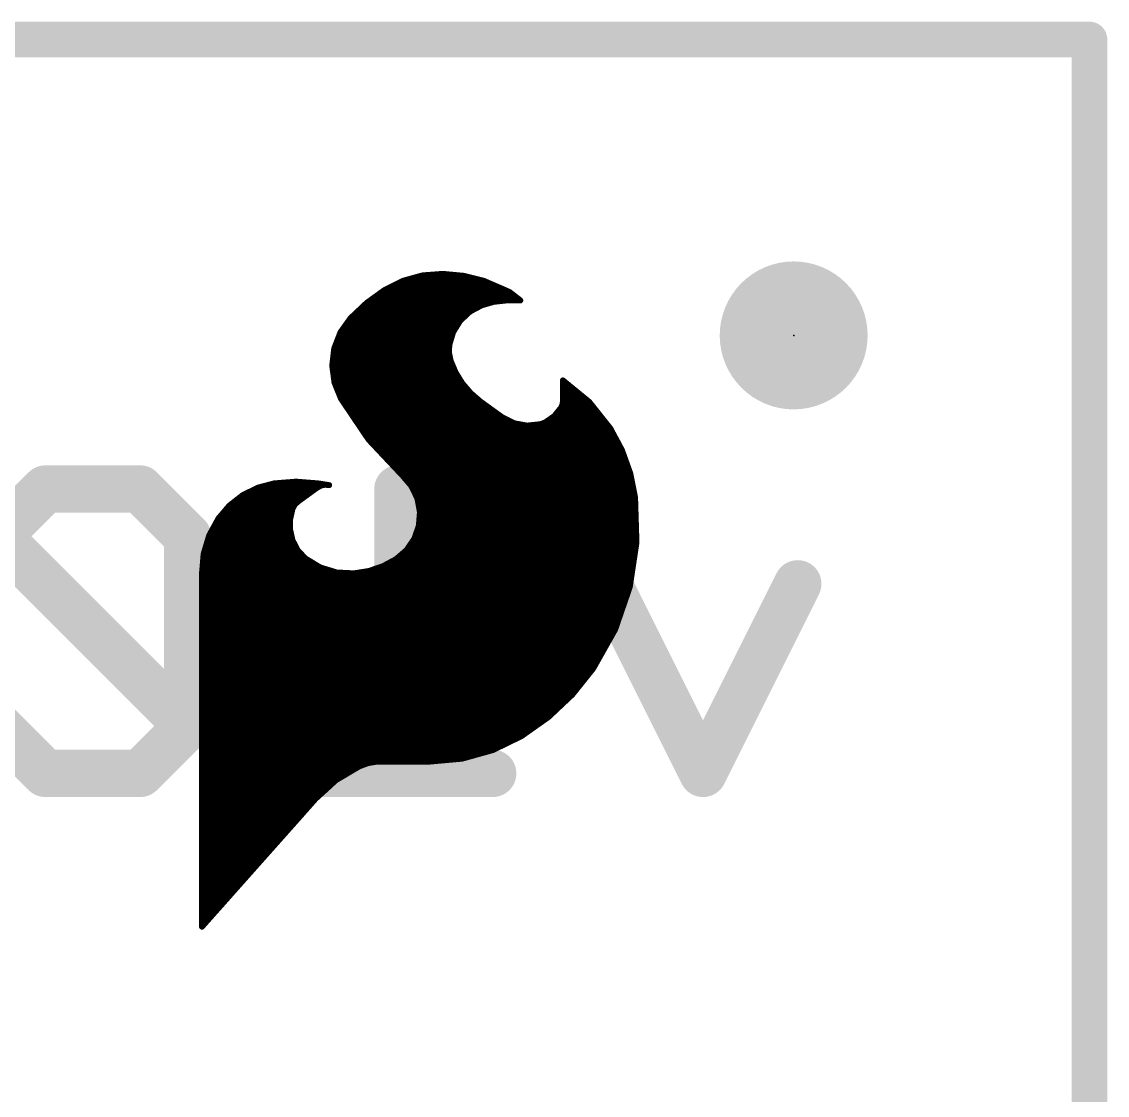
# Model space of a CAD drawing. Extents: x -77 to 25, y 0 to 24.
# Drawn here: x 20.816 to 25.476, y 13.249 to 17.856 of the extents above; entities that cross this region are included whole.
import ezdxf

# ---------------------------------------------------------------- set-up
doc = ezdxf.new("R2010")
doc.units = 0
for name, color, linetype in [('1', 12, 'CONTINUOUS'), ('16', 132, 'CONTINUOUS'), ('20', 53, 'CONTINUOUS'), ('21', 53, 'CONTINUOUS'), ('23', 53, 'CONTINUOUS')]:
    doc.layers.add(name, color=color, linetype=linetype)

# ---------------------------------------------------------------- blocks, each defined once
blk = doc.blocks.new('PIE')
at = {"const_width": 0.5}
blk.add_lwpolyline([(0, -0.25, 1), (0, 0.25, 1), (0, -0.25)], format="xyb", dxfattribs=at)

msp = doc.modelspace()

# ---------------------------------------------------------------- linework, layer by layer
at = {"layer": '16', "const_width": 0.2032}
for points in [[(20.918, 15.8506), (20.7146, 15.6473)], [(21.3248, 15.8506), (20.918, 15.8506)], [(21.5281, 15.6473), (21.3248, 15.8506)], [(22.8379, 15.4439), (22.4311, 15.8506)], [(22.4311, 15.8506), (22.4311, 14.6304)], [(21.5281, 14.8338), (20.7146, 15.6473)], [(21.5281, 14.8338), (21.5281, 15.6473)], [(23.7408, 14.6304), (23.3341, 15.4439)], [(24.1476, 15.4439), (23.7408, 14.6304)], [(20.7146, 14.8338), (20.918, 14.6304)], [(21.3248, 14.6304), (21.5281, 14.8338)], [(20.918, 14.6304), (21.3248, 14.6304)], [(22.8379, 14.6304), (22.0244, 14.6304)]]:
    msp.add_lwpolyline(points, dxfattribs=at)
at = {"layer": '16', "const_width": 0.1016}
for points in [[(20.918, 15.9014, 1), (20.918, 15.7998)], [(20.9539, 15.8147, 1), (20.8821, 15.8866)], [(21.3607, 15.8866, 1), (21.2888, 15.8147)], [(21.3248, 15.7998, 1), (21.3248, 15.9014)], [(22.467, 15.8866, 1), (22.3952, 15.8147)], [(22.4819, 15.8506, 1), (22.3803, 15.8506)], [(21.5789, 15.6473, 1), (21.4773, 15.6473)], [(21.4922, 15.6113, 1), (21.5641, 15.6832)], [(22.8019, 15.408, 1), (22.8738, 15.4798)], [(23.3795, 15.4666, 1), (23.2887, 15.4212)], [(24.193, 15.4212, 1), (24.1021, 15.4666)], [(21.5641, 14.7979, 1), (21.4922, 14.8697)], [(21.4922, 14.7979, 1), (21.5641, 14.8697)], [(21.4773, 14.8338, 1), (21.5789, 14.8338)], [(20.918, 14.6812, 1), (20.918, 14.5796)], [(21.3248, 14.5796, 1), (21.3248, 14.6812)], [(22.0244, 14.6812, 1), (22.0244, 14.5796)], [(22.8379, 14.5796, 1), (22.8379, 14.6812)], [(20.8821, 14.5945, 1), (20.9539, 14.6663)], [(21.2888, 14.6663, 1), (21.3607, 14.5945)], [(22.3803, 14.6304, 1), (22.4819, 14.6304)], [(23.6954, 14.6531, 1), (23.7863, 14.6077)], [(23.6954, 14.6077, 1), (23.7863, 14.6531)]]:
    msp.add_lwpolyline(points, format="xyb", dxfattribs=at)
at = {"layer": '20', "const_width": 0.1524}
for points in [[(25.4, 17.78), (0, 17.78)], [(25.4, 0), (25.4, 17.78)]]:
    msp.add_lwpolyline(points, dxfattribs=at)
at = {"layer": '20', "const_width": 0.0762}
for points in [[(25.4381, 17.78, 1), (25.3619, 17.78)], [(25.4, 17.7419, 1), (25.4, 17.8181)]]:
    msp.add_lwpolyline(points, format="xyb", dxfattribs=at)
at = {"layer": '21', "const_width": 0.0254}
for points in [[(22.5369, 16.7676), (22.4529, 16.7444)], [(22.524, 16.764), (22.7204, 16.764)], [(22.6238, 16.7742), (22.5369, 16.7676)], [(22.7139, 16.7657), (22.6238, 16.7742)], [(22.8016, 16.7437), (22.7139, 16.7657)], [(22.4529, 16.7444), (22.3749, 16.7056)], [(22.4412, 16.7386), (22.8131, 16.7386)], [(22.8245, 16.7335), (22.8016, 16.7437)], [(22.8601, 16.7183), (22.8245, 16.7335)], [(22.9105, 16.6962), (22.8601, 16.7183)], [(22.3749, 16.7056), (22.2972, 16.6496)], [(22.3502, 16.6878), (22.9214, 16.6878)], [(22.3902, 16.7132), (22.8717, 16.7132)], [(22.954, 16.6624), (22.9105, 16.6962)], [(22.2972, 16.6496), (22.2276, 16.5837)], [(22.2839, 16.637), (22.7868, 16.637)], [(22.315, 16.6624), (22.954, 16.6624)], [(22.7407, 16.6125), (22.7915, 16.6395)], [(22.7915, 16.6395), (22.8427, 16.654)], [(22.8427, 16.654), (22.8956, 16.6599)], [(22.8956, 16.6599), (22.9566, 16.6599)], [(22.9565, 16.6599), (22.954, 16.6624)], [(22.9566, 16.6599), (22.9565, 16.6599)], [(22.2276, 16.5837), (22.1845, 16.5233)], [(22.2302, 16.5862), (22.7126, 16.5862)], [(22.2571, 16.6116), (22.7397, 16.6116)], [(22.6987, 16.5733), (22.7407, 16.6125)], [(22.1931, 16.5354), (22.6752, 16.5354)], [(22.2112, 16.5608), (22.691, 16.5608)], [(22.6684, 16.5244), (22.6987, 16.5733)], [(22.1845, 16.5233), (22.1577, 16.4541)], [(22.1695, 16.4846), (22.6564, 16.4846)], [(22.1793, 16.51), (22.664, 16.51)], [(22.6518, 16.4694), (22.6684, 16.5244)], [(22.1577, 16.4541), (22.1491, 16.3804)], [(22.1597, 16.4592), (22.6514, 16.4592)], [(22.6504, 16.436), (22.6518, 16.4694)], [(22.1524, 16.4084), (22.6559, 16.4084)], [(22.1553, 16.4338), (22.6508, 16.4338)], [(22.6569, 16.4033), (22.6504, 16.436)], [(22.6784, 16.3518), (22.6569, 16.4033)], [(22.1491, 16.3804), (22.159, 16.3069)], [(22.1494, 16.383), (22.6654, 16.383)], [(22.1522, 16.3576), (22.676, 16.3576)], [(22.7077, 16.3043), (22.6784, 16.3518)], [(22.1556, 16.3322), (22.6905, 16.3322)], [(22.159, 16.3069), (22.187, 16.2382)], [(22.1591, 16.3068), (22.7062, 16.3068)], [(22.744, 16.2619), (22.7077, 16.3043)], [(23.2521, 16.2249), (23.1395, 16.317)], [(23.1395, 16.317), (23.1395, 16.2281)], [(23.1395, 16.3068), (23.152, 16.3068)], [(22.1694, 16.2814), (22.7273, 16.2814)], [(22.1798, 16.256), (22.7509, 16.256)], [(22.7864, 16.2255), (22.744, 16.2619)], [(23.1395, 16.2814), (23.183, 16.2814)], [(23.1395, 16.256), (23.2141, 16.256)], [(22.187, 16.2382), (22.3056, 16.0624)], [(22.1921, 16.2306), (22.7805, 16.2306)], [(22.2093, 16.2052), (22.8145, 16.2052)], [(22.8778, 16.1595), (22.7864, 16.2255)], [(23.1375, 16.2136), (23.1318, 16.2001)], [(23.134, 16.2052), (23.2678, 16.2052)], [(23.1395, 16.2281), (23.1375, 16.2136)], [(23.1395, 16.2306), (23.2451, 16.2306)], [(23.3427, 16.1112), (23.2521, 16.2249)], [(22.2264, 16.1798), (22.8497, 16.1798)], [(22.9291, 16.1333), (22.8778, 16.1595)], [(23.1022, 16.1634), (23.0633, 16.1366)], [(23.1318, 16.2001), (23.1022, 16.1634)], [(23.1154, 16.1798), (23.288, 16.1798)], [(22.2435, 16.1544), (22.8878, 16.1544)], [(22.2607, 16.129), (22.9524, 16.129)], [(22.9857, 16.1229), (22.9291, 16.1333)], [(23.0429, 16.129), (22.9857, 16.1229)], [(23.0633, 16.1366), (23.0429, 16.129)], [(23.0429, 16.129), (23.3285, 16.129)], [(23.0891, 16.1544), (23.3083, 16.1544)], [(23.3928, 16.0178), (23.3427, 16.1112)], [(22.2778, 16.1036), (23.3468, 16.1036)], [(22.2949, 16.0782), (23.3604, 16.0782)], [(22.3056, 16.0624), (22.4511, 15.908)], [(22.3146, 16.0528), (23.3741, 16.0528)], [(22.3386, 16.0274), (23.3877, 16.0274)], [(23.4286, 15.918), (23.3928, 16.0178)], [(22.3625, 16.002), (23.3985, 16.002)], [(22.3864, 15.9766), (23.4076, 15.9766)], [(22.4104, 15.9512), (23.4167, 15.9512)], [(22.4343, 15.9258), (23.4258, 15.9258)], [(21.9939, 15.8824), (21.8999, 15.875)], [(22.0879, 15.875), (21.9939, 15.8824)], [(22.4511, 15.908), (22.4894, 15.8631)], [(22.4576, 15.9004), (23.4321, 15.9004)], [(23.4493, 15.814), (23.4286, 15.918)], [(21.83, 15.8566), (21.7652, 15.8245)], [(21.8159, 15.8496), (22.0749, 15.8496)], [(21.8999, 15.875), (21.83, 15.8566)], [(21.8999, 15.875), (22.0879, 15.875)], [(22.0015, 15.7963), (22.0854, 15.8572)], [(22.0854, 15.8572), (22.1011, 15.8656)], [(22.1362, 15.8674), (22.0879, 15.875)], [(22.1011, 15.8656), (22.1185, 15.8691)], [(22.1185, 15.8691), (22.1362, 15.8674)], [(22.4792, 15.875), (23.4372, 15.875)], [(22.4894, 15.8631), (22.5149, 15.8098)], [(22.4959, 15.8496), (23.4422, 15.8496)], [(21.7652, 15.8245), (21.7082, 15.7801)], [(21.7322, 15.7988), (22.0049, 15.7988)], [(21.7648, 15.8242), (22.0399, 15.8242)], [(21.9877, 15.7829), (22.0015, 15.7963)], [(22.508, 15.8242), (23.4473, 15.8242)], [(22.5149, 15.8098), (22.5256, 15.7517)], [(22.5169, 15.7988), (23.4498, 15.7988)], [(23.4553, 15.6212), (23.4493, 15.814)], [(21.7082, 15.7801), (21.6612, 15.7251)], [(21.6808, 15.748), (21.9747, 15.748)], [(21.7025, 15.7734), (21.9827, 15.7734)], [(21.9688, 15.7213), (21.9787, 15.7658)], [(21.9787, 15.7658), (21.9877, 15.7829)], [(22.5256, 15.7517), (22.521, 15.6928)], [(22.5216, 15.7734), (23.4506, 15.7734)], [(22.5253, 15.748), (23.4514, 15.748)], [(21.6612, 15.7251), (21.6211, 15.6519)], [(21.6459, 15.6972), (21.9688, 15.6972)], [(21.6598, 15.7226), (21.9691, 15.7226)], [(21.9688, 15.6757), (21.9688, 15.7213)], [(22.521, 15.6928), (22.5014, 15.6371)], [(22.5214, 15.6972), (23.453, 15.6972)], [(22.5234, 15.7226), (23.4522, 15.7226)], [(21.6211, 15.6519), (21.5971, 15.572)], [(21.6194, 15.6464), (21.9753, 15.6464)], [(21.632, 15.6718), (21.9696, 15.6718)], [(21.9787, 15.6312), (21.9688, 15.6757)], [(22.5047, 15.6464), (23.4545, 15.6464)], [(22.5136, 15.6718), (23.4537, 15.6718)], [(21.6118, 15.621), (21.9839, 15.621)], [(22.0009, 15.5878), (21.9787, 15.6312)], [(22.5014, 15.6371), (22.468, 15.5884)], [(22.4904, 15.621), (23.4553, 15.621)], [(23.4265, 15.4305), (23.4553, 15.6212)], [(21.5971, 15.572), (21.5901, 15.4889)], [(21.5969, 15.5702), (22.0176, 15.5702)], [(21.6041, 15.5956), (21.9969, 15.5956)], [(22.0346, 15.5524), (22.0009, 15.5878)], [(22.098, 15.5142), (22.0346, 15.5524)], [(22.468, 15.5884), (22.4232, 15.5499)], [(22.4469, 15.5702), (23.4476, 15.5702)], [(22.473, 15.5956), (23.4515, 15.5956)], [(21.5927, 15.5194), (22.0894, 15.5194)], [(21.5948, 15.5448), (22.0472, 15.5448)], [(22.1688, 15.4926), (22.098, 15.5142)], [(22.3668, 15.5195), (22.3061, 15.499)], [(22.3665, 15.5194), (23.4399, 15.5194)], [(22.4232, 15.5499), (22.3668, 15.5195)], [(22.4137, 15.5448), (23.4438, 15.5448)], [(21.5901, 15.4889), (21.5901, 13.9725)], [(21.5901, 15.4686), (23.4322, 15.4686)], [(21.5905, 15.494), (22.1642, 15.494)], [(22.2428, 15.4889), (22.1688, 15.4926)], [(22.3061, 15.499), (22.2428, 15.4889)], [(22.2748, 15.494), (23.4361, 15.494)], [(21.5901, 15.4432), (23.4284, 15.4432)], [(21.5901, 15.4178), (23.4221, 15.4178)], [(23.3637, 15.2481), (23.4265, 15.4305)], [(21.5901, 15.3924), (23.4134, 15.3924)], [(21.5901, 15.367), (23.4046, 15.367)], [(21.5901, 15.3416), (23.3959, 15.3416)], [(21.5901, 15.3162), (23.3871, 15.3162)], [(21.5901, 15.2908), (23.3784, 15.2908)], [(21.5901, 15.2654), (23.3696, 15.2654)], [(21.5901, 15.24), (23.3591, 15.24)], [(23.269, 15.08), (23.3637, 15.2481)], [(21.5901, 15.2146), (23.3448, 15.2146)], [(21.5901, 15.1892), (23.3305, 15.1892)], [(21.5901, 15.1638), (23.3162, 15.1638)], [(21.5901, 15.1384), (23.3019, 15.1384)], [(21.5901, 15.113), (23.2876, 15.113)], [(21.5901, 15.0876), (23.2733, 15.0876)], [(21.5901, 15.0622), (23.2548, 15.0622)], [(23.1806, 14.9693), (23.269, 15.08)], [(21.5901, 15.0368), (23.2345, 15.0368)], [(21.5901, 15.0114), (23.2142, 15.0114)], [(21.5901, 14.986), (23.1939, 14.986)], [(21.5901, 14.9606), (23.1713, 14.9606)], [(23.0774, 14.8721), (23.1806, 14.9693)], [(21.5901, 14.9352), (23.1444, 14.9352)], [(21.5901, 14.9098), (23.1174, 14.9098)], [(21.5901, 14.8844), (23.0905, 14.8844)], [(21.5901, 14.859), (23.0588, 14.859)], [(22.9617, 14.7904), (23.0774, 14.8721)], [(21.5901, 14.8336), (23.0229, 14.8336)], [(21.5901, 14.8082), (22.9869, 14.8082)], [(21.5901, 14.7828), (22.9461, 14.7828)], [(22.8387, 14.7304), (22.9617, 14.7904)], [(21.5901, 14.7574), (22.894, 14.7574)], [(21.5901, 14.732), (22.8419, 14.732)], [(22.7068, 14.6936), (22.8387, 14.7304)], [(21.5901, 14.7066), (22.7534, 14.7066)], [(21.5901, 14.6812), (22.5705, 14.6812)], [(22.2657, 14.6609), (22.3029, 14.6744)], [(22.3029, 14.6744), (22.3419, 14.6812)], [(22.3419, 14.6812), (22.5705, 14.6812)], [(22.5705, 14.6812), (22.7068, 14.6936)], [(21.5901, 14.6558), (22.2571, 14.6558)], [(21.5901, 14.6304), (22.2144, 14.6304)], [(22.1645, 14.6007), (22.2657, 14.6609)], [(21.5901, 14.605), (22.1717, 14.605)], [(21.5901, 14.5796), (22.1414, 14.5796)], [(22.0777, 14.5212), (22.1645, 14.6007)], [(21.5901, 14.5542), (22.1137, 14.5542)], [(21.5901, 14.5288), (22.086, 14.5288)], [(21.5901, 13.9725), (22.0777, 14.5212)], [(21.5901, 14.5034), (22.0619, 14.5034)], [(21.5901, 14.478), (22.0393, 14.478)], [(21.5901, 14.4526), (22.0167, 14.4526)], [(21.5901, 14.4272), (21.9942, 14.4272)], [(21.5901, 14.4018), (21.9716, 14.4018)], [(21.5901, 14.3764), (21.949, 14.3764)], [(21.5901, 14.351), (21.9265, 14.351)], [(21.5901, 14.3256), (21.9039, 14.3256)], [(21.5901, 14.3002), (21.8813, 14.3002)], [(21.5901, 14.2748), (21.8587, 14.2748)], [(21.5901, 14.2494), (21.8362, 14.2494)], [(21.5901, 14.224), (21.8136, 14.224)], [(21.5901, 14.1986), (21.791, 14.1986)], [(21.5901, 14.1732), (21.7685, 14.1732)], [(21.5901, 14.1478), (21.7459, 14.1478)], [(21.5901, 14.1224), (21.7233, 14.1224)], [(21.5901, 14.097), (21.7007, 14.097)], [(21.5901, 14.0716), (21.6782, 14.0716)], [(21.5901, 14.0462), (21.6556, 14.0462)], [(21.5901, 14.0208), (21.633, 14.0208)], [(21.5901, 13.9954), (21.6104, 13.9954)]]:
    msp.add_lwpolyline(points, dxfattribs=at)
at = {"layer": '21', "const_width": 0.0127}
for points in [[(22.524, 16.7704, 1), (22.524, 16.7576)], [(22.5364, 16.7739, 1), (22.5374, 16.7612)], [(22.5386, 16.7615, 1), (22.5352, 16.7737)], [(22.6244, 16.7805, 1), (22.6232, 16.7679)], [(22.6243, 16.7679, 1), (22.6233, 16.7805)], [(22.7154, 16.7718, 1), (22.7123, 16.7595)], [(22.7132, 16.7593, 1), (22.7145, 16.772)], [(22.7204, 16.7576, 1), (22.7204, 16.7704)], [(22.4412, 16.745, 1), (22.4412, 16.7323)], [(22.4512, 16.7505, 1), (22.4546, 16.7383)], [(22.4557, 16.7387, 1), (22.4501, 16.7501)], [(22.8042, 16.7495, 1), (22.799, 16.7379)], [(22.8001, 16.7375, 1), (22.8031, 16.7499)], [(22.8131, 16.7323, 1), (22.8131, 16.745)], [(22.827, 16.7393, 1), (22.822, 16.7277)], [(22.8219, 16.7277, 1), (22.8271, 16.7393)], [(22.8626, 16.7241, 1), (22.8576, 16.7125)], [(22.8576, 16.7125, 1), (22.8626, 16.7241)], [(22.3502, 16.6942, 1), (22.3502, 16.6814)], [(22.3721, 16.7113, 1), (22.3777, 16.6999)], [(22.3786, 16.7004, 1), (22.3712, 16.7108)], [(22.3902, 16.7196, 1), (22.3902, 16.7068)], [(22.8717, 16.7068, 1), (22.8717, 16.7196)], [(22.9144, 16.7012, 1), (22.9066, 16.6912)], [(22.908, 16.6904, 1), (22.9131, 16.702)], [(22.9214, 16.6814, 1), (22.9214, 16.6942)], [(22.2839, 16.6434, 1), (22.2839, 16.6306)], [(22.2935, 16.6547, 1), (22.3009, 16.6444)], [(22.3016, 16.6449, 1), (22.2928, 16.6542)], [(22.315, 16.6688, 1), (22.315, 16.6561)], [(22.7898, 16.6456, 1), (22.7932, 16.6334)], [(22.7868, 16.6306, 1), (22.7868, 16.6434)], [(22.7945, 16.6339, 1), (22.7885, 16.6451)], [(22.842, 16.6603, 1), (22.8434, 16.6477)], [(22.8444, 16.6479, 1), (22.841, 16.6601)], [(22.8956, 16.6663, 1), (22.8956, 16.6535)], [(22.8963, 16.6536, 1), (22.8949, 16.6662)], [(22.9585, 16.6669, 1), (22.9495, 16.6579)], [(22.9501, 16.6574, 1), (22.9579, 16.6674)], [(22.9565, 16.6663, 1), (22.9565, 16.6535)], [(22.952, 16.6554, 1), (22.961, 16.6644)], [(22.954, 16.6561, 1), (22.954, 16.6688)], [(22.9566, 16.6535, 1), (22.9566, 16.6663)], [(22.9566, 16.6535, 1), (22.9566, 16.6663)], [(22.2232, 16.5883, 1), (22.232, 16.5791)], [(22.2328, 16.58, 1), (22.2224, 16.5874)], [(22.2302, 16.5926, 1), (22.2302, 16.5799)], [(22.2571, 16.618, 1), (22.2571, 16.6052)], [(22.7126, 16.5799, 1), (22.7126, 16.5926)], [(22.7378, 16.6181, 1), (22.7437, 16.6069)], [(22.7451, 16.6079, 1), (22.7364, 16.6172)], [(22.7397, 16.6052, 1), (22.7397, 16.618)], [(22.1931, 16.5418, 1), (22.1931, 16.529)], [(22.2112, 16.5672, 1), (22.2112, 16.5544)], [(22.6752, 16.529, 1), (22.6752, 16.5418)], [(22.691, 16.5544, 1), (22.691, 16.5672)], [(22.6944, 16.5779, 1), (22.7031, 16.5686)], [(22.7041, 16.5699, 1), (22.6933, 16.5766)], [(22.1695, 16.491, 1), (22.1695, 16.4782)], [(22.1793, 16.5164, 1), (22.1793, 16.5037)], [(22.1793, 16.527, 1), (22.1896, 16.5196)], [(22.1904, 16.521, 1), (22.1785, 16.5256)], [(22.6564, 16.4782, 1), (22.6564, 16.491)], [(22.663, 16.5278, 1), (22.6738, 16.5211)], [(22.6745, 16.5226, 1), (22.6623, 16.5263)], [(22.664, 16.5037, 1), (22.664, 16.5164)], [(22.164, 16.4534, 1), (22.1514, 16.4549)], [(22.1518, 16.4564, 1), (22.1637, 16.4518)], [(22.1597, 16.4656, 1), (22.1597, 16.4528)], [(22.6581, 16.4691, 1), (22.6455, 16.4697)], [(22.6457, 16.4712, 1), (22.6579, 16.4676)], [(22.6514, 16.4528, 1), (22.6514, 16.4656)], [(22.1524, 16.4148, 1), (22.1524, 16.402)], [(22.1553, 16.4402, 1), (22.1553, 16.4275)], [(22.644, 16.4363, 1), (22.6567, 16.4358)], [(22.6566, 16.4373, 1), (22.6442, 16.4348)], [(22.6628, 16.4057, 1), (22.651, 16.4009)], [(22.6507, 16.4021, 1), (22.6631, 16.4045)], [(22.6508, 16.4275, 1), (22.6508, 16.4402)], [(22.6559, 16.402, 1), (22.6559, 16.4148)], [(22.1554, 16.3813, 1), (22.1428, 16.3796)], [(22.1428, 16.3812, 1), (22.1554, 16.3797)], [(22.1494, 16.3894, 1), (22.1494, 16.3766)], [(22.1522, 16.364, 1), (22.1522, 16.3513)], [(22.6654, 16.3766, 1), (22.6654, 16.3894)], [(22.6838, 16.3551, 1), (22.673, 16.3485)], [(22.6725, 16.3493, 1), (22.6842, 16.3542)], [(22.676, 16.3513, 1), (22.676, 16.364)], [(22.1556, 16.3386, 1), (22.1556, 16.3258)], [(22.1591, 16.3132, 1), (22.1591, 16.3004)], [(22.1527, 16.3061, 1), (22.1653, 16.3078)], [(22.1649, 16.3093, 1), (22.1532, 16.3045)], [(22.6905, 16.3258, 1), (22.6905, 16.3386)], [(22.7125, 16.3084, 1), (22.7029, 16.3002)], [(22.7023, 16.301, 1), (22.7131, 16.3076)], [(22.7062, 16.3004, 1), (22.7062, 16.3132)], [(23.1435, 16.3219, 1), (23.1355, 16.3121)], [(23.1459, 16.317, 1), (23.1332, 16.317)], [(23.1395, 16.3132, 1), (23.1395, 16.3004)], [(23.152, 16.3004, 1), (23.152, 16.3132)], [(22.1694, 16.2878, 1), (22.1694, 16.2751)], [(22.1798, 16.2624, 1), (22.1798, 16.2496)], [(22.7273, 16.2751, 1), (22.7273, 16.2878)], [(22.7482, 16.2667, 1), (22.7399, 16.2571)], [(22.7392, 16.2578, 1), (22.7489, 16.266)], [(22.7509, 16.2496, 1), (22.7509, 16.2624)], [(23.1395, 16.2878, 1), (23.1395, 16.2751)], [(23.1395, 16.2624, 1), (23.1395, 16.2496)], [(23.183, 16.2751, 1), (23.183, 16.2878)], [(23.2141, 16.2496, 1), (23.2141, 16.2624)], [(22.1923, 16.2418, 1), (22.1817, 16.2346)], [(22.1811, 16.2358, 1), (22.1929, 16.2406)], [(22.1921, 16.237, 1), (22.1921, 16.2242)], [(22.2093, 16.2116, 1), (22.2093, 16.1989)], [(22.7901, 16.2306, 1), (22.7827, 16.2204)], [(22.7805, 16.2242, 1), (22.7805, 16.237)], [(22.7823, 16.2207, 1), (22.7905, 16.2303)], [(22.8145, 16.1989, 1), (22.8145, 16.2116)], [(23.134, 16.2116, 1), (23.134, 16.1989)], [(23.1312, 16.2144, 1), (23.1438, 16.2127)], [(23.1434, 16.2111, 1), (23.1317, 16.2161)], [(23.1395, 16.237, 1), (23.1395, 16.2242)], [(23.1458, 16.2272, 1), (23.1332, 16.229)], [(23.1332, 16.2281, 1), (23.1459, 16.2281)], [(23.2451, 16.2242, 1), (23.2451, 16.237)], [(23.257, 16.2289, 1), (23.2471, 16.221)], [(23.248, 16.22, 1), (23.2561, 16.2298)], [(23.2678, 16.1989, 1), (23.2678, 16.2116)], [(22.2264, 16.1862, 1), (22.2264, 16.1734)], [(22.8497, 16.1734, 1), (22.8497, 16.1862)], [(22.8807, 16.1652, 1), (22.8749, 16.1538)], [(22.8741, 16.1544, 1), (22.8815, 16.1646)], [(23.0972, 16.1674, 1), (23.1071, 16.1594)], [(23.1058, 16.1581, 1), (23.0986, 16.1686)], [(23.1154, 16.1862, 1), (23.1154, 16.1734)], [(23.126, 16.2026, 1), (23.1376, 16.1976)], [(23.1367, 16.1961, 1), (23.1269, 16.2041)], [(23.288, 16.1734, 1), (23.288, 16.1862)], [(22.2435, 16.1608, 1), (22.2435, 16.1481)], [(22.2607, 16.1354, 1), (22.2607, 16.1227)], [(22.8878, 16.1481, 1), (22.8878, 16.1608)], [(22.9302, 16.1396, 1), (22.9279, 16.1271)], [(22.9262, 16.1277, 1), (22.932, 16.139)], [(22.9524, 16.1227, 1), (22.9524, 16.1354)], [(22.985, 16.1292, 1), (22.9863, 16.1165)], [(22.9845, 16.1166, 1), (22.9868, 16.1291)], [(23.0429, 16.1354, 1), (23.0429, 16.1227)], [(23.0407, 16.135, 1), (23.0451, 16.123)], [(23.0436, 16.1227, 1), (23.0422, 16.1353)], [(23.0597, 16.1418, 1), (23.0669, 16.1314)], [(23.0655, 16.1306, 1), (23.0611, 16.1426)], [(23.0891, 16.1608, 1), (23.0891, 16.1481)], [(23.3083, 16.1481, 1), (23.3083, 16.1608)], [(23.3285, 16.1227, 1), (23.3285, 16.1354)], [(23.3483, 16.1142, 1), (23.3371, 16.1082)], [(22.2778, 16.11, 1), (22.2778, 16.0972)], [(22.2949, 16.0846, 1), (22.2949, 16.0719)], [(23.3377, 16.1072, 1), (23.3477, 16.1152)], [(23.3468, 16.0972, 1), (23.3468, 16.11)], [(23.3604, 16.0719, 1), (23.3604, 16.0846)], [(22.3102, 16.0667, 1), (22.301, 16.058)], [(22.3004, 16.0588, 1), (22.3109, 16.0659)], [(22.3146, 16.0592, 1), (22.3146, 16.0465)], [(22.3386, 16.0338, 1), (22.3386, 16.021)], [(23.3741, 16.0465, 1), (23.3741, 16.0592)], [(23.3988, 16.0199, 1), (23.3869, 16.0156)], [(23.3877, 16.021, 1), (23.3877, 16.0338)], [(22.3625, 16.0084, 1), (22.3625, 15.9957)], [(22.3864, 15.983, 1), (22.3864, 15.9703)], [(23.3872, 16.0148, 1), (23.3984, 16.0208)], [(23.3985, 15.9957, 1), (23.3985, 16.0084)], [(23.4076, 15.9703, 1), (23.4076, 15.983)], [(22.4104, 15.9575, 1), (22.4104, 15.9449)], [(22.4343, 15.9322, 1), (22.4343, 15.9195)], [(23.4167, 15.9449, 1), (23.4167, 15.9575)], [(23.4258, 15.9195, 1), (23.4258, 15.9322)], [(21.9944, 15.8887, 1), (21.9934, 15.876)], [(21.9944, 15.876, 1), (21.9934, 15.8887)], [(22.4559, 15.9121, 1), (22.4463, 15.9039)], [(22.4465, 15.9036, 1), (22.4557, 15.9124)], [(22.4576, 15.9068, 1), (22.4576, 15.8941)], [(23.4349, 15.9192, 1), (23.4224, 15.9167)], [(23.4227, 15.9158, 1), (23.4346, 15.9201)], [(23.4321, 15.8941, 1), (23.4321, 15.9068)], [(21.8159, 15.8559, 1), (21.8159, 15.8433)], [(21.8284, 15.8627, 1), (21.8316, 15.8504)], [(21.8328, 15.8509, 1), (21.8272, 15.8623)], [(21.8994, 15.8813, 1), (21.9004, 15.8687)], [(21.8999, 15.8813, 1), (21.8999, 15.8687)], [(21.9015, 15.8689, 1), (21.8983, 15.8811)], [(22.0749, 15.8433, 1), (22.0749, 15.8559)], [(22.0824, 15.8628, 1), (22.0884, 15.8516)], [(22.0889, 15.8813, 1), (22.0869, 15.8687)], [(22.0891, 15.8521, 1), (22.0817, 15.8623)], [(22.0874, 15.8687, 1), (22.0884, 15.8813)], [(22.0879, 15.8687, 1), (22.0879, 15.8813)], [(22.0998, 15.8718, 1), (22.1023, 15.8594)], [(22.1041, 15.86, 1), (22.0981, 15.8712)], [(22.1191, 15.8754, 1), (22.1179, 15.8628)], [(22.1198, 15.8629, 1), (22.1172, 15.8753)], [(22.1352, 15.8611, 1), (22.1372, 15.8737)], [(22.1356, 15.8611, 1), (22.1368, 15.8737)], [(22.4792, 15.8813, 1), (22.4792, 15.8687)], [(22.4952, 15.8658, 1), (22.4837, 15.8603)], [(22.4846, 15.8589, 1), (22.4943, 15.8672)], [(22.4959, 15.8559, 1), (22.4959, 15.8433)], [(23.4372, 15.8687, 1), (23.4372, 15.8813)], [(23.4422, 15.8433, 1), (23.4422, 15.8559)], [(21.7322, 15.8051, 1), (21.7322, 15.7925)], [(21.7648, 15.8306, 1), (21.7648, 15.8179)], [(21.7624, 15.8302, 1), (21.768, 15.8188)], [(21.7691, 15.8195, 1), (21.7613, 15.8295)], [(21.9978, 15.8014, 1), (22.0052, 15.7912)], [(22.0059, 15.7918, 1), (21.9971, 15.8008)], [(22.0049, 15.7925, 1), (22.0049, 15.8051)], [(22.0399, 15.8179, 1), (22.0399, 15.8306)], [(22.508, 15.8306, 1), (22.508, 15.8179)], [(22.5211, 15.8109, 1), (22.5086, 15.8086)], [(22.5091, 15.807, 1), (22.5206, 15.8125)], [(22.5169, 15.8051, 1), (22.5169, 15.7925)], [(23.4556, 15.8142, 1), (23.443, 15.8138)], [(23.4431, 15.8128, 1), (23.4555, 15.8152)], [(23.4473, 15.8179, 1), (23.4473, 15.8306)], [(23.4498, 15.7925, 1), (23.4498, 15.8051)], [(21.6808, 15.7544, 1), (21.6808, 15.7417)], [(21.7025, 15.7797, 1), (21.7025, 15.7671)], [(21.7043, 15.7851, 1), (21.7121, 15.7751)], [(21.713, 15.776, 1), (21.7033, 15.7842)], [(21.9731, 15.7688, 1), (21.9843, 15.7628)], [(21.9849, 15.7644, 1), (21.9725, 15.7672)], [(21.9747, 15.7417, 1), (21.9747, 15.7544)], [(21.9833, 15.7874, 1), (21.9921, 15.7783)], [(21.9933, 15.7799, 1), (21.9821, 15.7858)], [(21.9827, 15.7671, 1), (21.9827, 15.7797)], [(22.5216, 15.7797, 1), (22.5216, 15.7671)], [(22.5253, 15.7544, 1), (22.5253, 15.7417)], [(22.532, 15.7512, 1), (22.5193, 15.7522)], [(22.5194, 15.7505, 1), (22.5319, 15.7528)], [(23.4506, 15.7671, 1), (23.4506, 15.7797)], [(23.4514, 15.7417, 1), (23.4514, 15.7544)], [(21.6459, 15.7035, 1), (21.6459, 15.6909)], [(21.6598, 15.7289, 1), (21.6598, 15.7163)], [(21.6564, 15.7292, 1), (21.666, 15.721)], [(21.6668, 15.722, 1), (21.6556, 15.7282)], [(21.9751, 15.7213, 1), (21.9624, 15.7213)], [(21.9626, 15.7227, 1), (21.975, 15.7199)], [(21.9688, 15.6909, 1), (21.9688, 15.7035)], [(21.9691, 15.7163, 1), (21.9691, 15.7289)], [(22.5214, 15.7035, 1), (22.5214, 15.6909)], [(22.527, 15.6907, 1), (22.5151, 15.6949)], [(22.5234, 15.7289, 1), (22.5234, 15.7163)], [(23.4522, 15.7163, 1), (23.4522, 15.7289)], [(23.453, 15.6909, 1), (23.453, 15.7035)], [(21.6194, 15.6527, 1), (21.6194, 15.6401)], [(21.6155, 15.655, 1), (21.6267, 15.6489)], [(21.6272, 15.6501, 1), (21.615, 15.6538)], [(21.632, 15.6782, 1), (21.632, 15.6655)], [(21.9624, 15.6757, 1), (21.9751, 15.6757)], [(21.975, 15.6771, 1), (21.9626, 15.6743)], [(21.9696, 15.6655, 1), (21.9696, 15.6782)], [(21.9753, 15.6401, 1), (21.9753, 15.6527)], [(22.5047, 15.6527, 1), (22.5047, 15.6401)], [(22.5136, 15.6782, 1), (22.5136, 15.6655)], [(22.5147, 15.6933, 1), (22.5274, 15.6923)], [(23.4537, 15.6655, 1), (23.4537, 15.6782)], [(23.4545, 15.6401, 1), (23.4545, 15.6527)], [(21.6118, 15.6273, 1), (21.6118, 15.6147)], [(21.9844, 15.6341, 1), (21.973, 15.6283)], [(21.9725, 15.6298, 1), (21.9849, 15.6326)], [(21.9839, 15.6147, 1), (21.9839, 15.6273)], [(22.4904, 15.6273, 1), (22.4904, 15.6147)], [(22.4954, 15.6392, 1), (22.5074, 15.635)], [(22.5066, 15.6335, 1), (22.4962, 15.6407)], [(23.449, 15.621, 1), (23.4617, 15.6214)], [(23.4616, 15.6202, 1), (23.4491, 15.6221)], [(23.4553, 15.6147, 1), (23.4553, 15.6273)], [(21.5969, 15.5766, 1), (21.5969, 15.5639)], [(21.6034, 15.5715, 1), (21.5907, 15.5726)], [(21.591, 15.5739, 1), (21.6031, 15.5702)], [(21.6041, 15.602, 1), (21.6041, 15.5893)], [(22.0055, 15.5921, 1), (21.9963, 15.5834)], [(21.9953, 15.5849, 1), (22.0066, 15.5906)], [(21.9969, 15.5893, 1), (21.9969, 15.602)], [(22.0176, 15.5639, 1), (22.0176, 15.5766)], [(22.0379, 15.5578, 1), (22.0313, 15.547)], [(22.4469, 15.5766, 1), (22.4469, 15.5639)], [(22.4628, 15.5919, 1), (22.4733, 15.5848)], [(22.4722, 15.5835, 1), (22.4639, 15.5932)], [(22.473, 15.602, 1), (22.473, 15.5893)], [(23.4476, 15.5639, 1), (23.4476, 15.5766)], [(23.4515, 15.5893, 1), (23.4515, 15.602)], [(21.5927, 15.5258, 1), (21.5927, 15.5131)], [(21.5948, 15.5511, 1), (21.5948, 15.5385)], [(22.03, 15.548, 1), (22.0392, 15.5568)], [(22.0472, 15.5385, 1), (22.0472, 15.5511)], [(22.0894, 15.5131, 1), (22.0894, 15.5258)], [(22.0999, 15.5203, 1), (22.0962, 15.5081)], [(22.0947, 15.5087, 1), (22.1013, 15.5196)], [(22.3665, 15.5258, 1), (22.3665, 15.5131)], [(22.3638, 15.5251, 1), (22.3698, 15.5139)], [(22.3688, 15.5135, 1), (22.3648, 15.5255)], [(22.4137, 15.5511, 1), (22.4137, 15.5385)], [(22.4191, 15.5547, 1), (22.4273, 15.5451)], [(22.4262, 15.5443, 1), (22.4202, 15.5555)], [(23.4399, 15.5131, 1), (23.4399, 15.5258)], [(23.4438, 15.5385, 1), (23.4438, 15.5511)], [(21.5965, 15.4889, 1), (21.5837, 15.4889)], [(21.5838, 15.4894, 1), (21.5964, 15.4884)], [(21.5901, 15.4749, 1), (21.5901, 15.4623)], [(21.5905, 15.5004, 1), (21.5905, 15.4877)], [(22.1692, 15.4989, 1), (22.1685, 15.4862)], [(22.1642, 15.4877, 1), (22.1642, 15.5004)], [(22.167, 15.4865, 1), (22.1707, 15.4986)], [(22.2418, 15.4952, 1), (22.2438, 15.4826)], [(22.2425, 15.4826, 1), (22.2431, 15.4952)], [(22.2748, 15.5004, 1), (22.2748, 15.4877)], [(22.3041, 15.505, 1), (22.3081, 15.493)], [(22.3071, 15.4927, 1), (22.3051, 15.5052)], [(23.4322, 15.4623, 1), (23.4322, 15.4749)], [(23.4361, 15.4877, 1), (23.4361, 15.5004)], [(21.5901, 15.4496, 1), (21.5901, 15.4369)], [(21.5901, 15.4242, 1), (21.5901, 15.4115)], [(23.4202, 15.4314, 1), (23.4328, 15.4295)], [(23.4325, 15.4284, 1), (23.4205, 15.4325)], [(23.4221, 15.4115, 1), (23.4221, 15.4242)], [(23.4284, 15.4369, 1), (23.4284, 15.4496)], [(21.5901, 15.3987, 1), (21.5901, 15.3861)], [(21.5901, 15.3734, 1), (21.5901, 15.3607)], [(23.4046, 15.3607, 1), (23.4046, 15.3734)], [(23.4134, 15.3861, 1), (23.4134, 15.3987)], [(21.5901, 15.348, 1), (21.5901, 15.3353)], [(23.3959, 15.3353, 1), (23.3959, 15.348)], [(21.5901, 15.3225, 1), (21.5901, 15.3099)], [(21.5901, 15.2972, 1), (21.5901, 15.2845)], [(23.3784, 15.2845, 1), (23.3784, 15.2972)], [(23.3871, 15.3099, 1), (23.3871, 15.3225)], [(21.5901, 15.2718, 1), (21.5901, 15.2591)], [(21.5901, 15.2463, 1), (21.5901, 15.2337)], [(23.3577, 15.2501, 1), (23.3697, 15.246)], [(23.3692, 15.245, 1), (23.3581, 15.2512)], [(23.3591, 15.2337, 1), (23.3591, 15.2463)], [(23.3696, 15.2591, 1), (23.3696, 15.2718)], [(21.5901, 15.221, 1), (21.5901, 15.2083)], [(21.5901, 15.1956, 1), (21.5901, 15.1829)], [(23.3305, 15.1829, 1), (23.3305, 15.1956)], [(23.3448, 15.2083, 1), (23.3448, 15.221)], [(21.5901, 15.1701, 1), (21.5901, 15.1575)], [(21.5901, 15.1448, 1), (21.5901, 15.1321)], [(23.3019, 15.1321, 1), (23.3019, 15.1448)], [(23.3162, 15.1575, 1), (23.3162, 15.1701)], [(21.5901, 15.1194, 1), (21.5901, 15.1067)], [(21.5901, 15.0939, 1), (21.5901, 15.0813)], [(23.2733, 15.0813, 1), (23.2733, 15.0939)], [(23.2876, 15.1067, 1), (23.2876, 15.1194)], [(21.5901, 15.0686, 1), (21.5901, 15.0559)], [(23.2548, 15.0559, 1), (23.2548, 15.0686)], [(23.2635, 15.0831, 1), (23.2745, 15.0769)], [(23.274, 15.076, 1), (23.264, 15.084)], [(21.5901, 15.0432, 1), (21.5901, 15.0305)], [(21.5901, 15.0177, 1), (21.5901, 15.0051)], [(23.2142, 15.0051, 1), (23.2142, 15.0177)], [(23.2345, 15.0305, 1), (23.2345, 15.0432)], [(21.5901, 14.9924, 1), (21.5901, 14.9797)], [(21.5901, 14.967, 1), (21.5901, 14.9543)], [(23.1713, 14.9543, 1), (23.1713, 14.967)], [(23.1756, 14.9733, 1), (23.1855, 14.9653)], [(23.1849, 14.9647, 1), (23.1762, 14.9739)], [(23.1939, 14.9797, 1), (23.1939, 14.9924)], [(21.5901, 14.9415, 1), (21.5901, 14.9289)], [(21.5901, 14.9162, 1), (21.5901, 14.9035)], [(23.1174, 14.9035, 1), (23.1174, 14.9162)], [(23.1444, 14.9289, 1), (23.1444, 14.9415)], [(21.5901, 14.8908, 1), (21.5901, 14.8781)], [(21.5901, 14.8653, 1), (21.5901, 14.8527)], [(23.0588, 14.8527, 1), (23.0588, 14.8653)], [(23.0731, 14.8767, 1), (23.0818, 14.8675)], [(23.0811, 14.8669, 1), (23.0738, 14.8773)], [(23.0905, 14.8781, 1), (23.0905, 14.8908)], [(21.5901, 14.8399, 1), (21.5901, 14.8273)], [(21.5901, 14.8146, 1), (21.5901, 14.8019)], [(22.9869, 14.8019, 1), (22.9869, 14.8146)], [(23.0229, 14.8273, 1), (23.0229, 14.8399)], [(21.5901, 14.7891, 1), (21.5901, 14.7765)], [(22.9461, 14.7765, 1), (22.9461, 14.7891)], [(22.958, 14.7956, 1), (22.9654, 14.7852)], [(22.9645, 14.7847, 1), (22.9589, 14.7961)], [(21.5901, 14.7637, 1), (21.5901, 14.7511)], [(21.5901, 14.7384, 1), (21.5901, 14.7257)], [(22.8359, 14.7361, 1), (22.8414, 14.7247)], [(22.8404, 14.7243, 1), (22.837, 14.7365)], [(22.8419, 14.7257, 1), (22.8419, 14.7384)], [(22.894, 14.7511, 1), (22.894, 14.7637)], [(21.5901, 14.7129, 1), (21.5901, 14.7003)], [(21.5901, 14.6875, 1), (21.5901, 14.6749)], [(22.3018, 14.6806, 1), (22.304, 14.6681)], [(22.3051, 14.6684, 1), (22.3008, 14.6803)], [(22.3419, 14.6875, 1), (22.3419, 14.6749)], [(22.343, 14.6749, 1), (22.3408, 14.6875)], [(22.5699, 14.6875, 1), (22.5711, 14.6749)], [(22.5705, 14.6749, 1), (22.5705, 14.6875)], [(22.5705, 14.6749, 1), (22.5705, 14.6875)], [(22.7051, 14.6997, 1), (22.7085, 14.6875)], [(22.7074, 14.6873, 1), (22.7062, 14.6999)], [(22.7534, 14.7003, 1), (22.7534, 14.7129)], [(21.5901, 14.6622, 1), (21.5901, 14.6495)], [(21.5901, 14.6367, 1), (21.5901, 14.6241)], [(22.2144, 14.6241, 1), (22.2144, 14.6367)], [(22.2571, 14.6495, 1), (22.2571, 14.6622)], [(22.2635, 14.6669, 1), (22.2679, 14.6549)], [(22.2689, 14.6554, 1), (22.2625, 14.6664)], [(21.5901, 14.6113, 1), (21.5901, 14.5987)], [(21.5901, 14.586, 1), (21.5901, 14.5733)], [(22.1414, 14.5733, 1), (22.1414, 14.586)], [(22.1613, 14.6062, 1), (22.1677, 14.5953)], [(22.1688, 14.5961, 1), (22.1602, 14.6054)], [(22.1717, 14.5987, 1), (22.1717, 14.6113)], [(21.5901, 14.5606, 1), (21.5901, 14.5479)], [(21.5901, 14.5351, 1), (21.5901, 14.5225)], [(22.086, 14.5225, 1), (22.086, 14.5351)], [(22.1137, 14.5479, 1), (22.1137, 14.5606)], [(21.5901, 14.5098, 1), (21.5901, 14.4971)], [(22.0619, 14.4971, 1), (22.0619, 14.5098)], [(22.0734, 14.5259, 1), (22.082, 14.5165)], [(22.0824, 14.517, 1), (22.073, 14.5254)], [(21.5901, 14.4844, 1), (21.5901, 14.4717)], [(21.5901, 14.4589, 1), (21.5901, 14.4463)], [(22.0167, 14.4463, 1), (22.0167, 14.4589)], [(22.0393, 14.4717, 1), (22.0393, 14.4844)], [(21.5901, 14.4336, 1), (21.5901, 14.4209)], [(21.5901, 14.4082, 1), (21.5901, 14.3955)], [(21.9716, 14.3955, 1), (21.9716, 14.4082)], [(21.9942, 14.4209, 1), (21.9942, 14.4336)], [(21.5901, 14.3827, 1), (21.5901, 14.3701)], [(21.5901, 14.3574, 1), (21.5901, 14.3447)], [(21.9265, 14.3447, 1), (21.9265, 14.3574)], [(21.949, 14.3701, 1), (21.949, 14.3827)], [(21.5901, 14.332, 1), (21.5901, 14.3193)], [(21.5901, 14.3065, 1), (21.5901, 14.2939)], [(21.8813, 14.2939, 1), (21.8813, 14.3065)], [(21.9039, 14.3193, 1), (21.9039, 14.332)], [(21.5901, 14.2812, 1), (21.5901, 14.2685)], [(21.5901, 14.2558, 1), (21.5901, 14.2431)], [(21.8362, 14.2431, 1), (21.8362, 14.2558)], [(21.8587, 14.2685, 1), (21.8587, 14.2812)], [(21.5901, 14.2303, 1), (21.5901, 14.2177)], [(21.8136, 14.2177, 1), (21.8136, 14.2303)], [(21.5901, 14.205, 1), (21.5901, 14.1923)], [(21.5901, 14.1796, 1), (21.5901, 14.1669)], [(21.7685, 14.1669, 1), (21.7685, 14.1796)], [(21.791, 14.1923, 1), (21.791, 14.205)], [(21.5901, 14.1541, 1), (21.5901, 14.1415)], [(21.5901, 14.1288, 1), (21.5901, 14.1161)], [(21.7233, 14.1161, 1), (21.7233, 14.1288)], [(21.7459, 14.1415, 1), (21.7459, 14.1541)], [(21.5901, 14.1034, 1), (21.5901, 14.0907)], [(21.5901, 14.0779, 1), (21.5901, 14.0653)], [(21.6782, 14.0653, 1), (21.6782, 14.0779)], [(21.7007, 14.0907, 1), (21.7007, 14.1034)], [(21.5901, 14.0526, 1), (21.5901, 14.0399)], [(21.5901, 14.0272, 1), (21.5901, 14.0145)], [(21.633, 14.0145, 1), (21.633, 14.0272)], [(21.6556, 14.0399, 1), (21.6556, 14.0526)], [(21.5901, 14.0017, 1), (21.5901, 13.9891)], [(21.5854, 13.9767, 1), (21.5948, 13.9683)], [(21.6104, 13.9891, 1), (21.6104, 14.0017)], [(21.5837, 13.9725, 1), (21.5965, 13.9725)]]:
    msp.add_lwpolyline(points, format="xyb", dxfattribs=at)
at = {"layer": '23'}
for p in [(24.13, 16.51), (21.59, 13.97)]:
    msp.add_point(p, dxfattribs=at)

# ---------------------------------------------------------------- block references
at = {"layer": '1', "xscale": 0.635, "yscale": 0.635}
msp.add_blockref('PIE', (24.13, 16.51), dxfattribs=at)

doc.saveas('drawing.dxf')
